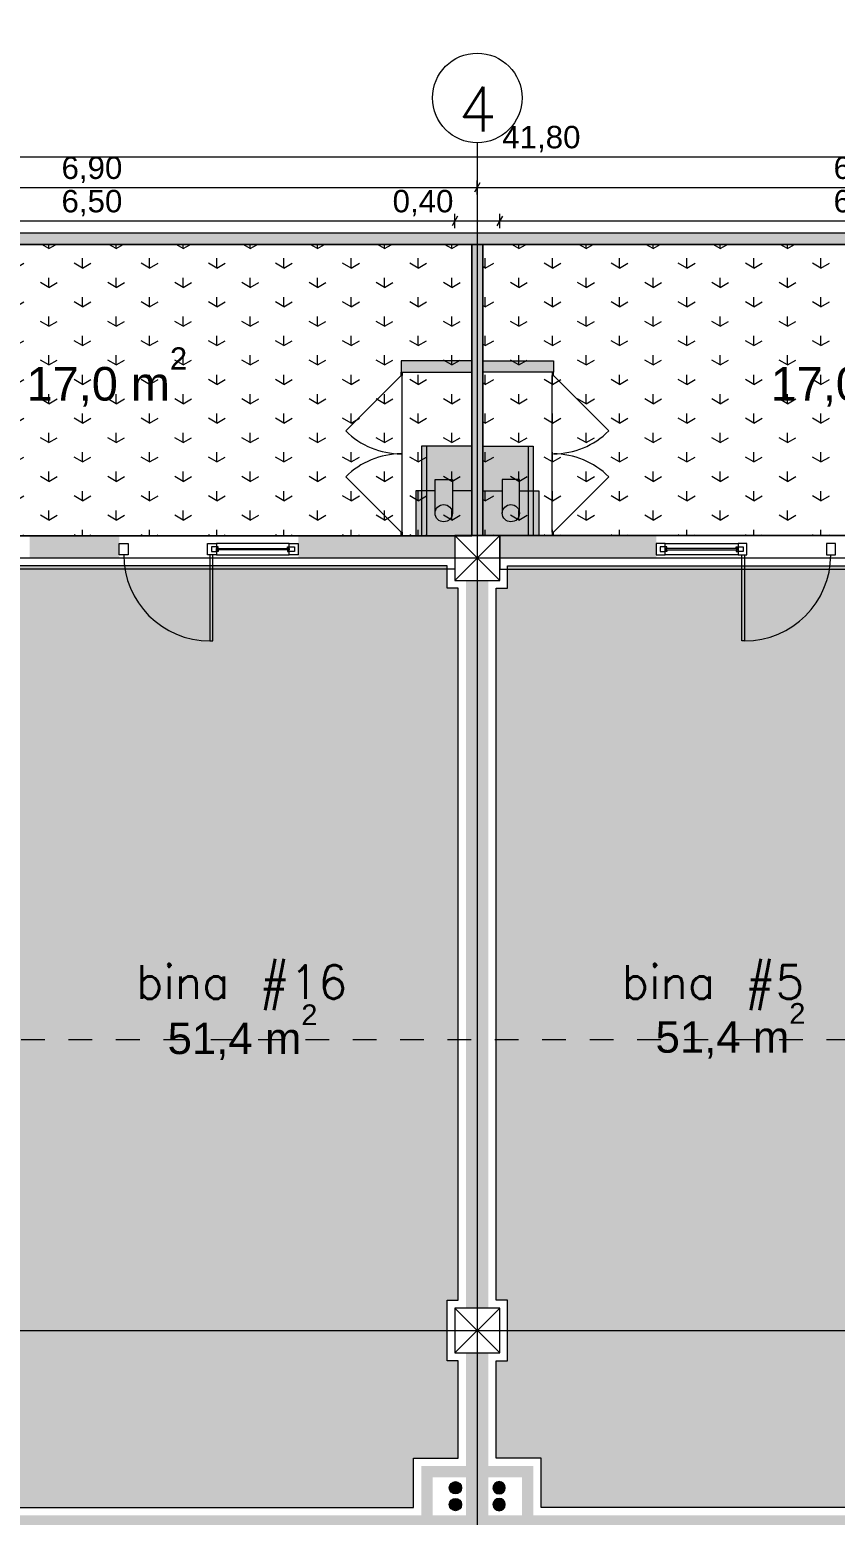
# Model space of a CAD drawing. Header units: metres. Extents: x 476297 to 476657, y 4620828 to 4621206.
# Drawn here: x 476407.56 to 476414.76, y 4621035.34 to 4621048.61 of the extents above; entities that cross this region are included whole.
import ezdxf

# ---------------------------------------------------------------- set-up
doc = ezdxf.new("R2010")
doc.units = ezdxf.units.M
doc.header["$MEASUREMENT"] = 0
doc.linetypes.add('Dashed', pattern=[0.423333, 0.211667, -0.211667])
for name, color, linetype in [('0_Pen_No__42_Pen_No__250', 7, 'Continuous'), ('2D Drafting - General_Pen_No__1', 7, 'Continuous'), ('2D Drafting - General_Pen_No__250_Pen_No__7', 7, 'Continuous'), ('2D Drafting - General_Pen_No__7_Pen_No__7', 7, 'Continuous'), ('Annotation - Text_Pen_No__7', 7, 'Continuous'), ('Doors_Pen_No__7_Pen_No__7', 7, 'Continuous'), ('G-Anno-Nplt', 7, 'Continuous'), ('gegmebi_Pen_No__1', 7, 'Continuous'), ('kar-panjara_Pen_No__7_Pen_No__7', 7, 'Continuous'), ('New2D Drafting - General_Pen_No__250_Pen_No__7', 7, 'Continuous'), ('Newreg_nak', 7, 'Continuous'), ('Newshenobebi', 7, 'Continuous'), ('NewStructural - Bearing', 7, 'Continuous'), ('shaxtebi da milebi_Pen_No__1_Pen_No__1', 7, 'Continuous'), ('shaxtebi da milebi_Pen_No__5_Pen_No__5', 7, 'Continuous'), ('zoma', 7, 'Continuous'), ('zoma_Pen_No__5', 7, 'Continuous')]:
    doc.layers.add(name, color=color, linetype=linetype)
doc.styles.add('GENERATED_STYLE_1', font='arial.ttf')
doc.styles.add('GENERATED_STYLE_2', font='arial.ttf')
doc.dimstyles.new('GENERATED_STYLE__1', dxfattribs={"dimtxt": 0.2, "dimasz": 0.064421, "dimexe": 0.18, "dimexo": 0.003, "dimgap": 0.09, "dimtad": 1, "dimtih": 1, "dimtoh": 1, "dimzin": 0, "dimdsep": 46, "dimtxsty": 'GENERATED_STYLE_2', "dimblk": 'ARROWHEAD_2', "dimblk1": 'ARROWHEAD_2', "dimblk2": 'ARROWHEAD_2', "dimcen": 0.09, "dimclrd": 142, "dimclre": 142, "dimclrt": 142, "dimadec": 0, "dimazin": 0, "dimtfac": 1, "dimtdec": 4, "dimtmove": 0, "dimatfit": 3, "dimfxl": 1, "dimtolj": 1, "dimtzin": 0, "dimarcsym": 0})
doc.dimstyles.new('GENERATED_STYLE__2', dxfattribs={"dimtxt": 0.2, "dimasz": 0.064421, "dimexe": 0.18, "dimexo": 0.003, "dimgap": 0.09, "dimtad": 1, "dimtih": 1, "dimtoh": 1, "dimzin": 0, "dimdsep": 46, "dimtxsty": 'GENERATED_STYLE_2', "dimblk": 'ARROWHEAD_2', "dimblk1": 'ARROWHEAD_2', "dimblk2": 'ARROWHEAD_2', "dimcen": 0.09, "dimclrd": 142, "dimclre": 142, "dimclrt": 142, "dimadec": 0, "dimazin": 0, "dimtfac": 1, "dimtdec": 4, "dimtmove": 2, "dimatfit": 3, "dimfxl": 1, "dimtolj": 1, "dimtzin": 0, "dimarcsym": 0})
doc.dimstyles.new('GENERATED_STYLE__9', dxfattribs={"dimtxt": 0.5, "dimasz": 0.228, "dimexe": 0.18, "dimexo": 0.003, "dimgap": 0.09, "dimtad": 1, "dimzin": 0, "dimdsep": 46, "dimtxsty": 'GENERATED_STYLE_2', "dimblk": 'ARROWHEAD_2', "dimblk1": 'ARROWHEAD_2', "dimblk2": 'ARROWHEAD_2', "dimcen": 0.09, "dimclrd": 1, "dimclre": 1, "dimclrt": 1, "dimadec": 0, "dimazin": 0, "dimtfac": 1, "dimtdec": 4, "dimtmove": 0, "dimatfit": 3, "dimfxl": 1, "dimtolj": 1, "dimtzin": 0, "dimarcsym": 0})
pattern_1 = [(90, (476844.52715, 4621385.79104), (-0.6, 0), [0.08660254, -0.25980762]), (90, (476844.82715, 4621385.96425), (-0.6, 0), [0.08660254, -0.25980762]), (30, (476844.52715, 4621385.79104), (-0.3, 0.51961524), [0.08660254, -0.25980762]), (30, (476844.52715, 4621386.13745), (-0.3, 0.51961524), [0.08660254, -0.25980762]), (150, (476844.52715, 4621385.79104), (0.3, 0.51961524), [0.08660254, -0.25980762]), (150, (476844.52715, 4621386.13745), (0.3, 0.51961524), [0.08660254, -0.25980762])]

# ---------------------------------------------------------------- blocks, each defined once
blk = doc.blocks.new('*D162', base_point=(476844.527, 4621385.791))
at = {"layer": 'zoma', "color": 1, "linetype": 'Continuous', "lineweight": 0, "transparency": 16777216}
for p, q in [((476390.806, 4621051.991), (476390.506, 4621052.164)), ((476390.656, 4621052.078), (476390.656, 4621052.224)), ((476390.881, 4621052.078), (476390.431, 4621052.078)), ((476390.656, 4621044.093), (476390.656, 4621052.078)), ((476390.506, 4621044.18), (476390.806, 4621044.006)), ((476390.881, 4621044.093), (476390.431, 4621044.093)), ((476390.656, 4621043.946), (476390.656, 4621044.093))]:
    blk.add_line(p, q, dxfattribs=at)
at = {"layer": 'zoma', "color": 1, "lineweight": 0, "transparency": 16777216, "insert": (476390.556, 4621047.231), "char_height": 0.5, "attachment_point": 7, "rotation": 89.9995, "style": 'GENERATED_STYLE_2'}
blk.add_mtext('\\A1;{\\pql;\\fArial CYR|b0|i0|c204|p34;54.31}', dxfattribs=at)
blk = doc.blocks.new('ARROWHEAD_2')
at = {"color": 0, "linetype": 'Continuous', "lineweight": 0}
for p, q in [((-0.378, -0.655), (0.378, 0.655)), ((0, 0), (-1, 0))]:
    blk.add_line(p, q, dxfattribs=at)
blk = doc.blocks.new('*D195', base_point=(476844.527, 4621385.791))
at = {"layer": 'zoma', "color": 142, "linetype": 'Continuous', "lineweight": 0, "transparency": 16777216}
for p, q in [((476404.856, 4621061.799), (476404.856, 4621061.926)), ((476411.356, 4621061.799), (476411.356, 4621061.926)), ((476404.88, 4621061.905), (476404.831, 4621061.821)), ((476404.856, 4621061.863), (476411.356, 4621061.863)), ((476411.38, 4621061.905), (476411.331, 4621061.821))]:
    blk.add_line(p, q, dxfattribs=at)
at = {"layer": 'zoma', "color": 142, "lineweight": 0, "transparency": 16777216, "char_height": 0.2, "attachment_point": 7, "style": 'GENERATED_STYLE_2'}
for s, insert in [('\\A1;{\\pql;\\fArial CYR|b0|i0|c204|p34;6,50}', (476407.84, 4621061.903)), ('\\A1;{\\pql;\\fArial CYR|b0|i0|c204|p34;0,40}', (476410.799, 4621061.903))]:
    blk.add_mtext(s, dxfattribs=dict(at, insert=insert))
blk = doc.blocks.new('*D196', base_point=(476844.527, 4621385.791))
at = {"layer": 'zoma', "color": 142, "linetype": 'Continuous', "lineweight": 0, "transparency": 16777216}
for p, q in [((476411.356, 4621061.799), (476411.356, 4621061.926)), ((476411.756, 4621061.799), (476411.756, 4621061.926)), ((476411.38, 4621061.905), (476411.331, 4621061.821)), ((476411.356, 4621061.863), (476411.756, 4621061.863)), ((476411.78, 4621061.905), (476411.731, 4621061.821))]:
    blk.add_line(p, q, dxfattribs=at)
blk = doc.blocks.new('*D197', base_point=(476844.527, 4621385.791))
at = {"layer": 'zoma', "color": 142, "linetype": 'Continuous', "lineweight": 0, "transparency": 16777216}
for p, q in [((476411.756, 4621061.799), (476411.756, 4621061.926)), ((476418.256, 4621061.799), (476418.256, 4621061.926)), ((476411.78, 4621061.905), (476411.731, 4621061.821)), ((476411.756, 4621061.863), (476418.256, 4621061.863)), ((476418.28, 4621061.905), (476418.231, 4621061.821))]:
    blk.add_line(p, q, dxfattribs=at)
at = {"layer": 'zoma', "color": 142, "lineweight": 0, "transparency": 16777216, "char_height": 0.2, "attachment_point": 7, "style": 'GENERATED_STYLE_2'}
for s, insert in [('\\A1;{\\pql;\\fArial CYR|b0|i0|c204|p34;6,50}', (476414.74, 4621061.903)), ('\\A1;{\\pql;\\fArial CYR|b0|i0|c204|p34;0,40}', (476417.699, 4621061.903))]:
    blk.add_mtext(s, dxfattribs=dict(at, insert=insert))
blk = doc.blocks.new('*D235', base_point=(476844.527, 4621385.791))
at = {"layer": 'zoma', "color": 142, "linetype": 'Continuous', "lineweight": 0, "transparency": 16777216}
for p, q in [((476404.68, 4621047.244), (476404.631, 4621047.159)), ((476404.656, 4621047.138), (476404.656, 4621047.265)), ((476404.656, 4621047.201), (476411.556, 4621047.201)), ((476411.58, 4621047.244), (476411.531, 4621047.159)), ((476411.556, 4621047.138), (476411.556, 4621047.265))]:
    blk.add_line(p, q, dxfattribs=at)
at = {"layer": 'zoma', "color": 142, "lineweight": 0, "transparency": 16777216, "insert": (476407.84, 4621047.241), "char_height": 0.2, "attachment_point": 7, "style": 'GENERATED_STYLE_2'}
blk.add_mtext('\\A1;{\\pql;\\fArial CYR|b0|i0|c204|p34;6,90}', dxfattribs=at)
blk = doc.blocks.new('*D236', base_point=(476844.527, 4621385.791))
at = {"layer": 'zoma', "color": 142, "linetype": 'Continuous', "lineweight": 0, "transparency": 16777216}
for p, q in [((476411.58, 4621047.244), (476411.531, 4621047.159)), ((476411.556, 4621047.138), (476411.556, 4621047.265)), ((476411.556, 4621047.201), (476418.456, 4621047.201)), ((476418.48, 4621047.244), (476418.431, 4621047.159)), ((476418.456, 4621047.138), (476418.456, 4621047.265))]:
    blk.add_line(p, q, dxfattribs=at)
at = {"layer": 'zoma', "color": 142, "lineweight": 0, "transparency": 16777216, "insert": (476414.74, 4621047.241), "char_height": 0.2, "attachment_point": 7, "style": 'GENERATED_STYLE_2'}
blk.add_mtext('\\A1;{\\pql;\\fArial CYR|b0|i0|c204|p34;6,90}', dxfattribs=at)
blk = doc.blocks.new('*D286', base_point=(476844.527, 4621385.791))
at = {"layer": 'zoma', "color": 142, "linetype": 'Continuous', "lineweight": 0, "transparency": 16777216}
for p, q in [((476404.88, 4621046.945), (476404.831, 4621046.861)), ((476404.856, 4621046.839), (476404.856, 4621046.967)), ((476411.38, 4621046.945), (476411.331, 4621046.861)), ((476411.356, 4621046.839), (476411.356, 4621046.967)), ((476404.856, 4621046.903), (476411.356, 4621046.903))]:
    blk.add_line(p, q, dxfattribs=at)
at = {"layer": 'zoma', "color": 142, "lineweight": 0, "transparency": 16777216, "char_height": 0.2, "attachment_point": 7, "style": 'GENERATED_STYLE_2'}
for s, insert in [('\\A1;{\\pql;\\fArial CYR|b0|i0|c204|p34;6,50}', (476407.84, 4621046.943)), ('\\A1;{\\pql;\\fArial CYR|b0|i0|c204|p34;0,40}', (476410.799, 4621046.943))]:
    blk.add_mtext(s, dxfattribs=dict(at, insert=insert))
blk = doc.blocks.new('*D287', base_point=(476844.527, 4621385.791))
at = {"layer": 'zoma', "color": 142, "linetype": 'Continuous', "lineweight": 0, "transparency": 16777216}
for p, q in [((476411.38, 4621046.945), (476411.331, 4621046.861)), ((476411.356, 4621046.839), (476411.356, 4621046.967)), ((476411.78, 4621046.945), (476411.731, 4621046.861)), ((476411.756, 4621046.839), (476411.756, 4621046.967)), ((476411.356, 4621046.903), (476411.756, 4621046.903))]:
    blk.add_line(p, q, dxfattribs=at)
blk = doc.blocks.new('*D288', base_point=(476844.527, 4621385.791))
at = {"layer": 'zoma', "color": 142, "linetype": 'Continuous', "lineweight": 0, "transparency": 16777216}
for p, q in [((476411.78, 4621046.945), (476411.731, 4621046.861)), ((476411.756, 4621046.839), (476411.756, 4621046.967)), ((476418.28, 4621046.945), (476418.231, 4621046.861)), ((476418.256, 4621046.839), (476418.256, 4621046.967)), ((476411.756, 4621046.903), (476418.256, 4621046.903))]:
    blk.add_line(p, q, dxfattribs=at)
at = {"layer": 'zoma', "color": 142, "lineweight": 0, "transparency": 16777216, "char_height": 0.2, "attachment_point": 7, "style": 'GENERATED_STYLE_2'}
for s, insert in [('\\A1;{\\pql;\\fArial CYR|b0|i0|c204|p34;6,50}', (476414.74, 4621046.943)), ('\\A1;{\\pql;\\fArial CYR|b0|i0|c204|p34;0,40}', (476417.699, 4621046.943))]:
    blk.add_mtext(s, dxfattribs=dict(at, insert=insert))
blk = doc.blocks.new('*D294', base_point=(476844.527, 4621385.791))
at = {"layer": 'zoma', "color": 142, "linetype": 'Continuous', "lineweight": 0, "transparency": 16777216}
for p, q in [((476390.614, 4621047.475), (476390.656, 4621047.475)), ((476390.68, 4621047.517), (476390.631, 4621047.433)), ((476390.656, 4621047.411), (476390.656, 4621047.539)), ((476390.656, 4621047.475), (476432.456, 4621047.475)), ((476432.431, 4621047.433), (476432.48, 4621047.517)), ((476432.456, 4621047.411), (476432.456, 4621047.539)), ((476432.456, 4621047.475), (476432.497, 4621047.475))]:
    blk.add_line(p, q, dxfattribs=at)
at = {"layer": 'zoma', "color": 142, "lineweight": 0, "transparency": 16777216, "insert": (476411.779, 4621047.515), "char_height": 0.2, "attachment_point": 7, "style": 'GENERATED_STYLE_2'}
blk.add_mtext('\\A1;{\\pql;\\fArial CYR|b0|i0|c204|p34;41,80}', dxfattribs=at)

msp = doc.modelspace()

# ---------------------------------------------------------------- hatches: boundary and pattern name
at = {"layer": '2D Drafting - General_Pen_No__250_Pen_No__7', "linetype": 'Continuous', "lineweight": 0}
for points in [[(476410.876, 4621045.523), (476410.876, 4621045.553), (476410.886, 4621045.553), (476410.886, 4621045.523)], [(476412.236, 4621045.523), (476412.236, 4621045.553), (476412.226, 4621045.553), (476412.226, 4621045.523)], [(476407.556, 4621043.893), (476408.356, 4621043.893), (476408.356, 4621044.093), (476407.556, 4621044.093)], [(476409.956, 4621043.893), (476411.356, 4621043.893), (476411.356, 4621044.093), (476409.956, 4621044.093)], [(476410.876, 4621044.093), (476410.876, 4621044.123), (476410.886, 4621044.123), (476410.886, 4621044.093)], [(476413.156, 4621043.893), (476411.756, 4621043.893), (476411.756, 4621044.093), (476413.156, 4621044.093)], [(476412.236, 4621044.093), (476412.236, 4621044.123), (476412.226, 4621044.123), (476412.226, 4621044.093)], [(476411.656, 4621043.693), (476411.656, 4621037.193), (476411.456, 4621037.193), (476411.456, 4621043.693)], [(476411.656, 4621036.793), (476411.656, 4621033.693), (476411.456, 4621033.693), (476411.456, 4621036.793)], [(476411.456, 4621035.683), (476411.456, 4621035.783), (476411.056, 4621035.783), (476411.056, 4621035.343), (476411.156, 4621035.343), (476411.156, 4621035.683)], [(476411.656, 4621035.683), (476411.656, 4621035.783), (476412.056, 4621035.783), (476412.056, 4621035.343), (476411.956, 4621035.343), (476411.956, 4621035.683)], [(476411.456, 4621035.143), (476405.905, 4621035.143), (476405.905, 4621035.343), (476411.456, 4621035.343)], [(476411.656, 4621035.143), (476417.206, 4621035.143), (476417.206, 4621035.343), (476411.656, 4621035.343)]]:
    msp.add_hatch(color=7, dxfattribs=at).paths.add_polyline_path(points)
at = {"layer": 'G-Anno-Nplt', "linetype": 'Continuous', "lineweight": 0}
for points in [[(476404.856, 4621037.443), (476405.446, 4621037.443), (476405.446, 4621037.043), (476406.476, 4621037.043), (476406.476, 4621035.413), (476410.986, 4621035.413), (476410.986, 4621035.853), (476411.386, 4621035.853), (476411.386, 4621036.723), (476411.286, 4621036.723), (476411.286, 4621037.263), (476411.386, 4621037.263), (476411.386, 4621043.623), (476411.286, 4621043.623), (476411.286, 4621043.823), (476404.926, 4621043.823), (476404.926, 4621038.643), (476404.856, 4621038.643)], [(476411.726, 4621035.853), (476411.726, 4621036.723), (476411.826, 4621036.723), (476411.826, 4621037.263), (476411.726, 4621037.263), (476411.726, 4621043.623), (476411.826, 4621043.623), (476411.826, 4621043.823), (476418.186, 4621043.823), (476418.186, 4621038.643), (476418.256, 4621038.643), (476418.256, 4621037.443), (476417.666, 4621037.443), (476417.666, 4621037.043), (476416.636, 4621037.043), (476416.636, 4621035.413), (476412.126, 4621035.413), (476412.126, 4621035.853)]]:
    msp.add_hatch(color=167, dxfattribs=at).paths.add_polyline_path(points)
at = {"layer": 'New2D Drafting - General_Pen_No__250_Pen_No__7', "linetype": 'Continuous', "lineweight": 0}
for color, points in [(7, [(476418.256, 4621046.793), (476404.856, 4621046.793), (476404.856, 4621046.693), (476418.256, 4621046.693)]), (7, [(476411.606, 4621044.093), (476411.606, 4621046.693), (476411.506, 4621046.693), (476411.506, 4621044.093)]), (7, [(476410.876, 4621045.653), (476410.876, 4621045.553), (476411.506, 4621045.553), (476411.506, 4621045.653)]), (7, [(476412.236, 4621045.653), (476412.236, 4621045.553), (476411.606, 4621045.553), (476411.606, 4621045.653)]), (255, [(476411.506, 4621044.093), (476411.056, 4621044.093), (476411.056, 4621044.893), (476411.506, 4621044.893)]), (255, [(476411.606, 4621044.093), (476412.056, 4621044.093), (476412.056, 4621044.893), (476411.606, 4621044.893)]), (255, [(476411.506, 4621044.093), (476411.006, 4621044.093), (476411.006, 4621044.493), (476411.179, 4621044.493), (476411.179, 4621044.593), (476411.333, 4621044.593), (476411.333, 4621044.493), (476411.506, 4621044.493)]), (255, [(476411.606, 4621044.093), (476412.106, 4621044.093), (476412.106, 4621044.493), (476411.933, 4621044.493), (476411.933, 4621044.593), (476411.779, 4621044.593), (476411.779, 4621044.493), (476411.606, 4621044.493)])]:
    msp.add_hatch(color=color, dxfattribs=at).paths.add_polyline_path(points)
h = msp.add_hatch(dxfattribs=at)
h.set_pattern_fill('GRASS', color=112, style=0, pattern_type=2)
h.set_pattern_definition(pattern_1)
h.paths.add_polyline_path([(476411.506, 4621044.092), (476411.506, 4621046.693), (476404.956, 4621046.693), (476404.956, 4621044.092)])
h = msp.add_hatch(dxfattribs=at)
h.set_pattern_fill('GRASS', color=112, style=0, pattern_type=2)
h.set_pattern_definition(pattern_1)
h.paths.add_polyline_path([(476411.606, 4621044.093), (476418.156, 4621044.093), (476418.156, 4621046.693), (476411.606, 4621046.693)])
at = {"layer": 'shaxtebi da milebi_Pen_No__1_Pen_No__1', "linetype": 'Continuous', "lineweight": 0}
for points in [[(476411.361, 4621035.493, 1), (476411.361, 4621035.383, 1)], [(476411.751, 4621035.493, -1), (476411.751, 4621035.383, -1)]]:
    msp.add_hatch(color=1, dxfattribs=at).paths.add_polyline_path(points)
at = {"layer": 'shaxtebi da milebi_Pen_No__5_Pen_No__5', "linetype": 'Continuous', "lineweight": 0}
for points in [[(476411.361, 4621035.643, -1), (476411.361, 4621035.533, -1)], [(476411.751, 4621035.643, 1), (476411.751, 4621035.533, 1)]]:
    msp.add_hatch(color=251, dxfattribs=at).paths.add_polyline_path(points)

# ---------------------------------------------------------------- linework, layer by layer
at = {"layer": '0_Pen_No__42_Pen_No__250', "color": 5, "linetype": 'Continuous', "lineweight": 0}
msp.add_circle((476411.556, 4621048.002), 0.4, dxfattribs=at)
msp.add_circle((476411.556, 4621048.002), 0.4, dxfattribs=at)
at = {"layer": '2D Drafting - General_Pen_No__1', "color": 7, "linetype": 'Continuous', "lineweight": 0}
for p, q in [((476411.756, 4621043.693), (476411.356, 4621044.093)), ((476411.356, 4621043.693), (476411.756, 4621044.093)), ((476411.356, 4621036.793), (476411.756, 4621037.193)), ((476411.756, 4621036.793), (476411.356, 4621037.193))]:
    msp.add_line(p, q, dxfattribs=at)
at = {"layer": '2D Drafting - General_Pen_No__1', "color": 7, "linetype": 'Continuous', "lineweight": 0, "flags": 128}
for points in [[(476411.356, 4621043.793), (476404.856, 4621043.793), (476404.856, 4621044.093), (476411.356, 4621044.093)], [(476411.356, 4621043.693), (476411.756, 4621043.693), (476411.756, 4621044.093), (476411.356, 4621044.093)], [(476411.756, 4621043.793), (476418.256, 4621043.793), (476418.256, 4621044.093), (476411.756, 4621044.093)], [(476411.356, 4621036.793), (476411.756, 4621036.793), (476411.756, 4621037.193), (476411.356, 4621037.193)]]:
    msp.add_lwpolyline(points, close=True, dxfattribs=at)
at = {"layer": '2D Drafting - General_Pen_No__250_Pen_No__7', "color": 7, "linetype": 'Continuous', "lineweight": 0, "flags": 128}
for points in [[(476410.876, 4621045.523), (476410.876, 4621045.553), (476410.886, 4621045.553), (476410.886, 4621045.523)], [(476412.236, 4621045.523), (476412.236, 4621045.553), (476412.226, 4621045.553), (476412.226, 4621045.523)], [(476410.876, 4621044.093), (476410.876, 4621044.123), (476410.886, 4621044.123), (476410.886, 4621044.093)], [(476412.236, 4621044.093), (476412.236, 4621044.123), (476412.226, 4621044.123), (476412.226, 4621044.093)]]:
    msp.add_lwpolyline(points, close=True, dxfattribs=at)
at = {"layer": '2D Drafting - General_Pen_No__7_Pen_No__7', "color": 7, "linetype": 'Continuous', "lineweight": 0, "flags": 128}
for points in [[(476409.876, 4621044.022), (476409.226, 4621044.022), (476409.226, 4621043.922), (476409.876, 4621043.922)], [(476413.236, 4621044.022), (476413.886, 4621044.022), (476413.886, 4621043.922), (476413.236, 4621043.922)]]:
    msp.add_lwpolyline(points, close=True, dxfattribs=at)
at = {"layer": '2D Drafting - General_Pen_No__7_Pen_No__7', "color": 7, "linetype": 'Continuous', "lineweight": 0}
for centre, start, end in [((476409.166, 4621043.922), 180.0057, 270.0025), ((476413.945, 4621043.922), 269.9975, 359.9943)]:
    msp.add_arc(centre, 0.77, start, end, dxfattribs=at)
at = {"layer": 'Doors_Pen_No__7_Pen_No__7', "color": 7, "linetype": 'Continuous', "lineweight": 0, "flags": 128}
for points in [[(476409.193, 4621043.922), (476409.166, 4621043.922), (476409.166, 4621043.152), (476409.193, 4621043.152)], [(476413.919, 4621043.922), (476413.945, 4621043.922), (476413.945, 4621043.152), (476413.919, 4621043.152)]]:
    msp.add_lwpolyline(points, close=True, dxfattribs=at)
at = {"layer": 'G-Anno-Nplt', "color": 7, "linetype": 'Continuous', "lineweight": 0, "flags": 128}
for points in [[(476404.856, 4621037.443), (476405.446, 4621037.443), (476405.446, 4621037.043), (476406.476, 4621037.043), (476406.476, 4621035.413), (476410.986, 4621035.413), (476410.986, 4621035.853), (476411.386, 4621035.853), (476411.386, 4621036.723), (476411.286, 4621036.723), (476411.286, 4621037.263), (476411.386, 4621037.263), (476411.386, 4621043.623), (476411.286, 4621043.623), (476411.286, 4621043.823), (476404.926, 4621043.823), (476404.926, 4621038.643), (476404.856, 4621038.643)], [(476411.726, 4621035.853), (476411.726, 4621036.723), (476411.826, 4621036.723), (476411.826, 4621037.263), (476411.726, 4621037.263), (476411.726, 4621043.623), (476411.826, 4621043.623), (476411.826, 4621043.823), (476418.186, 4621043.823), (476418.186, 4621038.643), (476418.256, 4621038.643), (476418.256, 4621037.443), (476417.666, 4621037.443), (476417.666, 4621037.043), (476416.636, 4621037.043), (476416.636, 4621035.413), (476412.126, 4621035.413), (476412.126, 4621035.853)]]:
    msp.add_lwpolyline(points, close=True, dxfattribs=at)
at = {"layer": 'gegmebi_Pen_No__1', "color": 7, "linetype": 'Continuous', "lineweight": 0, "flags": 128}
for points in [[(476411.179, 4621044.293), (476411.179, 4621044.593), (476411.333, 4621044.593), (476411.333, 4621044.293)], [(476411.933, 4621044.293), (476411.933, 4621044.593), (476411.779, 4621044.593), (476411.779, 4621044.293)], [(476411.179, 4621044.493), (476411.006, 4621044.493), (476411.006, 4621044.093), (476411.506, 4621044.093), (476411.506, 4621044.493), (476411.333, 4621044.493)], [(476411.933, 4621044.493), (476412.106, 4621044.493), (476412.106, 4621044.093), (476411.606, 4621044.093), (476411.606, 4621044.493), (476411.779, 4621044.493)]]:
    msp.add_lwpolyline(points, dxfattribs=at)
at = {"layer": 'kar-panjara_Pen_No__7_Pen_No__7', "color": 7, "linetype": 'Continuous', "lineweight": 0, "flags": 128}
for points in [[(476408.356, 4621044.022), (476408.436, 4621044.022), (476408.436, 4621043.922), (476408.356, 4621043.922)], [(476409.146, 4621044.022), (476409.226, 4621044.022), (476409.226, 4621043.922), (476409.146, 4621043.922)], [(476409.876, 4621044.022), (476409.956, 4621044.022), (476409.956, 4621043.922), (476409.876, 4621043.922)], [(476413.236, 4621044.022), (476413.156, 4621044.022), (476413.156, 4621043.922), (476413.236, 4621043.922)], [(476413.966, 4621044.022), (476413.886, 4621044.022), (476413.886, 4621043.922), (476413.966, 4621043.922)], [(476414.756, 4621044.022), (476414.676, 4621044.022), (476414.676, 4621043.922), (476414.756, 4621043.922)], [(476409.181, 4621043.952), (476409.226, 4621043.952), (476409.226, 4621043.967), (476409.226, 4621043.977), (476409.241, 4621043.977), (476409.241, 4621043.992), (476409.181, 4621043.992)], [(476409.876, 4621043.967), (476409.226, 4621043.967), (476409.226, 4621043.977), (476409.876, 4621043.977)], [(476409.241, 4621043.952), (476409.226, 4621043.952), (476409.226, 4621043.967), (476409.241, 4621043.967)], [(476409.921, 4621043.952), (476409.876, 4621043.952), (476409.876, 4621043.967), (476409.876, 4621043.977), (476409.861, 4621043.977), (476409.861, 4621043.992), (476409.921, 4621043.992)], [(476409.861, 4621043.952), (476409.876, 4621043.952), (476409.876, 4621043.967), (476409.861, 4621043.967)], [(476413.191, 4621043.952), (476413.236, 4621043.952), (476413.236, 4621043.967), (476413.236, 4621043.977), (476413.251, 4621043.977), (476413.251, 4621043.992), (476413.191, 4621043.992)], [(476413.236, 4621043.967), (476413.886, 4621043.967), (476413.886, 4621043.977), (476413.236, 4621043.977)], [(476413.251, 4621043.952), (476413.236, 4621043.952), (476413.236, 4621043.967), (476413.251, 4621043.967)], [(476413.931, 4621043.952), (476413.886, 4621043.952), (476413.886, 4621043.967), (476413.886, 4621043.977), (476413.871, 4621043.977), (476413.871, 4621043.992), (476413.931, 4621043.992)], [(476413.871, 4621043.952), (476413.886, 4621043.952), (476413.886, 4621043.967), (476413.871, 4621043.967)]]:
    msp.add_lwpolyline(points, close=True, dxfattribs=at)
at = {"layer": 'New2D Drafting - General_Pen_No__250_Pen_No__7', "color": 7, "linetype": 'Continuous', "lineweight": 0, "flags": 128}
for points in [[(476418.256, 4621046.793), (476404.856, 4621046.793), (476404.856, 4621046.693), (476418.256, 4621046.693)], [(476411.506, 4621044.092), (476411.506, 4621046.693), (476404.956, 4621046.693), (476404.956, 4621044.092)], [(476411.606, 4621044.093), (476411.606, 4621046.693), (476411.506, 4621046.693), (476411.506, 4621044.093)], [(476411.606, 4621044.093), (476418.156, 4621044.093), (476418.156, 4621046.693), (476411.606, 4621046.693)], [(476410.876, 4621045.653), (476410.876, 4621045.553), (476411.506, 4621045.553), (476411.506, 4621045.653)], [(476412.236, 4621045.653), (476412.236, 4621045.553), (476411.606, 4621045.553), (476411.606, 4621045.653)]]:
    msp.add_lwpolyline(points, close=True, dxfattribs=at)
at = {"layer": 'Newreg_nak', "color": 7, "linetype": 'Continuous', "lineweight": 0}
for p, q in [((476410.886, 4621044.123), (476410.886, 4621045.523)), ((476412.226, 4621044.123), (476412.226, 4621045.523)), ((476411.101, 4621044.893), (476411.101, 4621044.093)), ((476412.01, 4621044.893), (476412.01, 4621044.093))]:
    msp.add_line(p, q, dxfattribs=at)
at = {"layer": 'Newreg_nak', "color": 7, "linetype": 'Continuous', "lineweight": 0, "flags": 128}
for points in [[(476411.506, 4621044.093), (476411.506, 4621044.893), (476411.056, 4621044.893), (476411.056, 4621044.093)], [(476411.606, 4621044.093), (476411.606, 4621044.893), (476412.056, 4621044.893), (476412.056, 4621044.093)]]:
    msp.add_lwpolyline(points, close=True, dxfattribs=at)
at = {"layer": 'Newreg_nak', "color": 7, "linetype": 'Continuous', "lineweight": 0}
for centre in [(476411.256, 4621044.293), (476411.856, 4621044.293)]:
    msp.add_circle(centre, 0.077, dxfattribs=at)
at = {"layer": 'Newshenobebi', "color": 1, "linetype": 'Dashed', "lineweight": 0}
msp.add_lwpolyline([(476436.902, 4621039.588), (476385.829, 4621039.588)], dxfattribs=at)
at = {"layer": 'NewStructural - Bearing', "color": 7, "linetype": 'Continuous', "lineweight": 0}
for p, q in [((476410.876, 4621045.523), (476410.381, 4621045.028)), ((476412.236, 4621045.523), (476412.731, 4621045.028)), ((476410.876, 4621044.123), (476410.381, 4621044.618)), ((476412.236, 4621044.123), (476412.731, 4621044.618))]:
    msp.add_line(p, q, dxfattribs=at)
for centre, start, end in [((476410.876, 4621045.523), 225, 270), ((476412.236, 4621045.523), 270, 315), ((476410.876, 4621044.123), 90, 135), ((476412.236, 4621044.123), 45, 90)]:
    msp.add_arc(centre, 0.7, start, end, dxfattribs=at)
at = {"layer": 'shaxtebi da milebi_Pen_No__1_Pen_No__1', "color": 1, "linetype": 'Continuous', "lineweight": 0, "flags": 128}
for points in [[(476411.361, 4621035.493, -1), (476411.361, 4621035.383, -1)], [(476411.751, 4621035.493, 1), (476411.751, 4621035.383, 1)]]:
    msp.add_lwpolyline(points, format="xyb", close=True, dxfattribs=at)
at = {"layer": 'shaxtebi da milebi_Pen_No__5_Pen_No__5', "color": 251, "linetype": 'Continuous', "lineweight": 0, "flags": 128}
for points in [[(476411.361, 4621035.643, -1), (476411.361, 4621035.533, -1)], [(476411.751, 4621035.643, 1), (476411.751, 4621035.533, 1)]]:
    msp.add_lwpolyline(points, format="xyb", close=True, dxfattribs=at)
at = {"layer": 'zoma_Pen_No__5', "color": 5, "linetype": 'Continuous', "lineweight": 0}
for p, q in [((476411.556, 4621047.602), (476411.556, 4621022.891)), ((476386.775, 4621043.893), (476436.662, 4621043.893)), ((476386.775, 4621043.893), (476436.662, 4621043.893)), ((476386.775, 4621036.993), (476436.662, 4621036.993)), ((476386.775, 4621036.993), (476436.662, 4621036.993))]:
    msp.add_line(p, q, dxfattribs=at)

# ---------------------------------------------------------------- texts
at = {"layer": '2D Drafting - General_Pen_No__250_Pen_No__7', "color": 7, "lineweight": 0, "char_height": 0.3, "attachment_point": 7, "style": 'GENERATED_STYLE_1'}
for insert in [(476407.528, 4621045.243), (476414.178, 4621045.243)]:
    msp.add_mtext('{\\fArial|b0|i0|c0|p34;17,0 m{\\H0.66x;\\S2^  ;}}', dxfattribs=dict(at, insert=insert))
at = {"layer": 'Annotation - Text_Pen_No__7', "color": 5, "linetype": 'Continuous', "lineweight": 0, "insert": (476411.558, 4621048.101), "char_height": 0.4, "attachment_point": 2}
msp.add_mtext('\\A1;{\\pqc;\\Ftxt.shx;4}', dxfattribs=at)
at = {"layer": 'Annotation - Text_Pen_No__7', "color": 142, "linetype": 'Continuous', "lineweight": 0, "char_height": 0.3, "attachment_point": 2}
for s, insert in [('\\A1;{\\pqc;\\Ftxt.shx;bina #\\Ftxt.shx;16}', (476409.45, 4621040.255)), ('\\A1;{\\pqc;\\Ftxt.shx;bina #\\Ftxt.shx;5}', (476413.662, 4621040.255))]:
    msp.add_mtext(s, dxfattribs=dict(at, insert=insert))
at = {"layer": 'G-Anno-Nplt', "color": 142, "lineweight": 0, "char_height": 0.28, "attachment_point": 7, "style": 'GENERATED_STYLE_1'}
for insert in [(476408.788, 4621039.41), (476413.149, 4621039.422)]:
    msp.add_mtext('{\\fArial|b0|i0|c0|p34;51,4 m{\\H0.66x;\\S2^  ;}}', dxfattribs=dict(at, insert=insert))

# ---------------------------------------------------------------- dimensions: what is measured, and where the dimension line sits
at = {"layer": 'zoma', "color": 142, "linetype": 'Continuous', "lineweight": 0}
for base, p1, p2, dimstyle, picture, middle in [((476411.356, 4621061.863), (476404.856, 4621028.757), (476411.356, 4621028.757), 'GENERATED_STYLE__1', '*D195', (476408.1, 4621062.003)), ((476418.256, 4621061.863), (476411.756, 4621028.757), (476418.256, 4621028.757), 'GENERATED_STYLE__1', '*D197', (476415, 4621062.003)), ((476411.756, 4621061.863), (476411.356, 4621028.757), (476411.756, 4621028.757), 'GENERATED_STYLE__1', '*D196', (476411.059, 4621062.003)), ((476432.456, 4621047.475), (476390.656, 4621045.616), (476432.456, 4621045.616), 'GENERATED_STYLE__2', '*D294', (476412.115, 4621047.615)), ((476411.556, 4621047.201), (476404.656, 4621045.562), (476411.556, 4621045.562), 'GENERATED_STYLE__1', '*D235', (476408.1, 4621047.341)), ((476418.456, 4621047.201), (476411.556, 4621045.562), (476418.456, 4621045.562), 'GENERATED_STYLE__1', '*D236', (476415, 4621047.341)), ((476411.356, 4621046.903), (476404.856, 4621045.4), (476411.356, 4621045.4), 'GENERATED_STYLE__1', '*D286', (476408.1, 4621047.043)), ((476418.256, 4621046.903), (476411.756, 4621045.4), (476418.256, 4621045.4), 'GENERATED_STYLE__1', '*D288', (476415, 4621047.043)), ((476411.756, 4621046.903), (476411.356, 4621045.4), (476411.756, 4621045.4), 'GENERATED_STYLE__1', '*D287', (476411.059, 4621047.043))]:
    dim = msp.add_linear_dim(base=base, p1=p1, p2=p2, dimstyle=dimstyle, dxfattribs=at)
    dim.commit()
    dim.dimension.update_dxf_attribs({"geometry": picture, "text_midpoint": middle, "dimtype": 160})
at = {"layer": 'zoma', "color": 1, "linetype": 'Continuous', "lineweight": 0}
dim = msp.add_linear_dim(base=(476390.656, 4621052.078), p1=(476432.456, 4621044.093), p2=(476390.656, 4621052.078), angle=89.9995, text='54.31', dimstyle='GENERATED_STYLE__9', dxfattribs=at)
dim.commit()
dim.dimension.update_dxf_attribs({"geometry": '*D162', "text_midpoint": (476390.306, 4621048.071), "dimtype": 160, "text_rotation": 89.9995})

doc.saveas('drawing.dxf')
